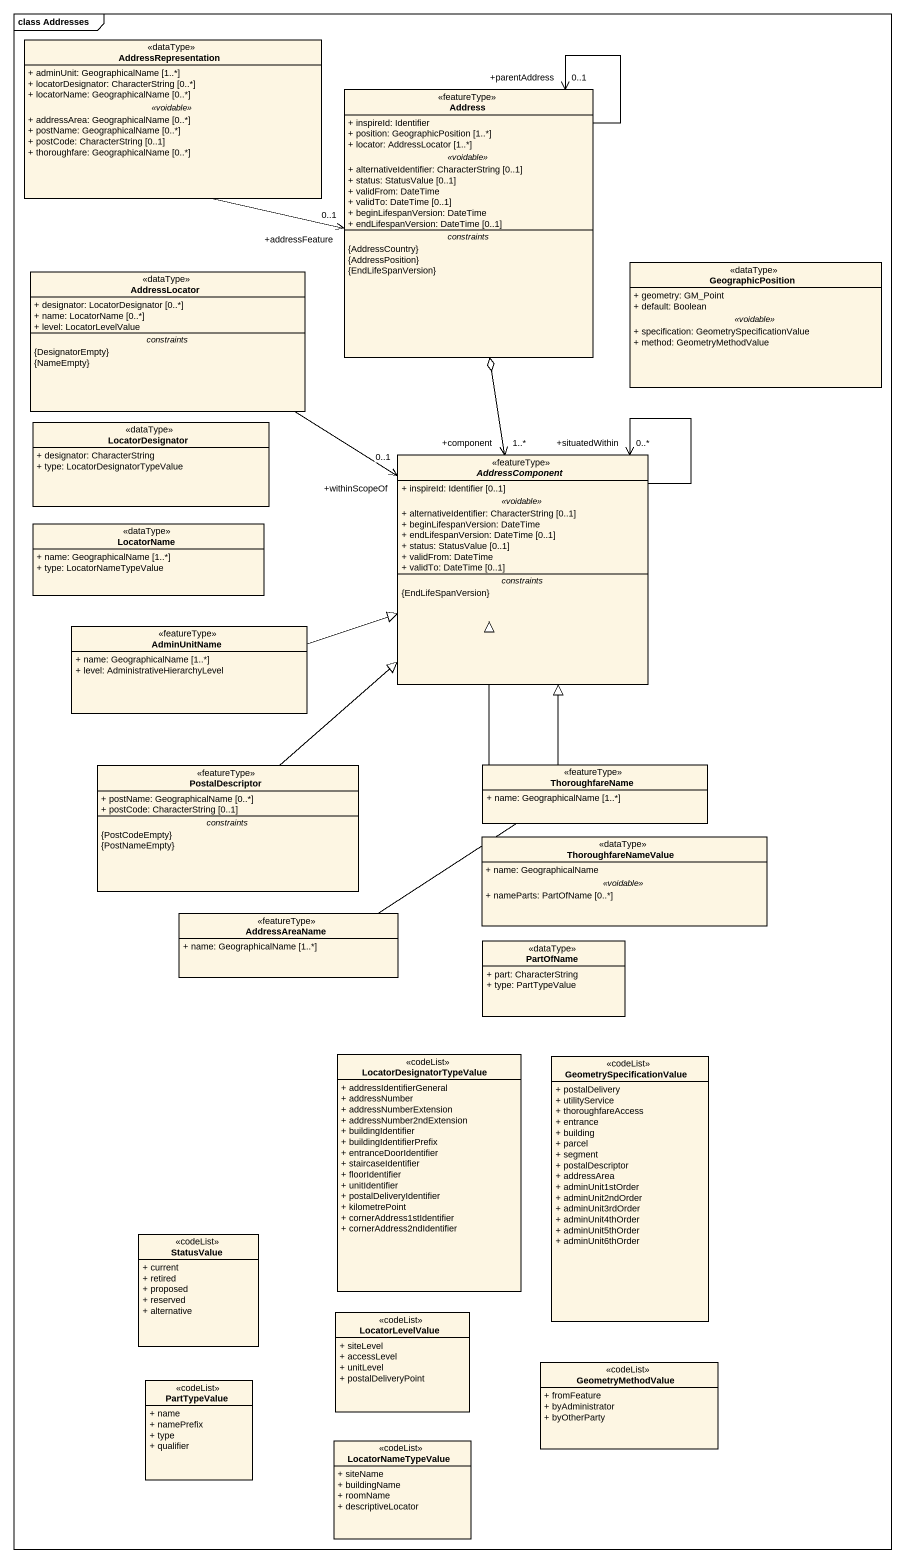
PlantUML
@startuml
mainframe class Addresses
hide circle
hide empty members
skinparam classAttributeIconSize 0
class AddressRepresentation <<dataType>> {
  + adminUnit: GeographicalName [1..*]
  + locatorDesignator: CharacterString [0..*]
  + locatorName: GeographicalName [0..*]
  .. <<voidable>> ..
  + addressArea: GeographicalName [0..*]
  + postName: GeographicalName [0..*]
  + postCode: CharacterString [0..1]
  + thoroughfare: GeographicalName [0..*]
}
class Address <<featureType>> {
  + inspireId: Identifier
  + position: GeographicPosition [1..*]
  + locator: AddressLocator [1..*]
  .. <<voidable>> ..
  + alternativeIdentifier: CharacterString [0..1]
  + status: StatusValue [0..1]
  + validFrom: DateTime
  + validTo: DateTime [0..1]
  + beginLifespanVersion: DateTime
  + endLifespanVersion: DateTime [0..1]
  -- constraints --
  {AddressCountry}
  {AddressPosition}
  {EndLifeSpanVersion}
}
class AddressLocator <<dataType>> {
  + designator: LocatorDesignator [0..*]
  + name: LocatorName [0..*]
  + level: LocatorLevelValue
  -- constraints --
  {DesignatorEmpty}
  {NameEmpty}
}
class GeographicPosition <<dataType>> {
  + geometry: GM_Point
  + default: Boolean
  .. <<voidable>> ..
  + specification: GeometrySpecificationValue
  + method: GeometryMethodValue
}
class LocatorDesignator <<dataType>> {
  + designator: CharacterString
  + type: LocatorDesignatorTypeValue
}
abstract class AddressComponent <<featureType>> {
  + inspireId: Identifier [0..1]
  .. <<voidable>> ..
  + alternativeIdentifier: CharacterString [0..1]
  + beginLifespanVersion: DateTime
  + endLifespanVersion: DateTime [0..1]
  + status: StatusValue [0..1]
  + validFrom: DateTime
  + validTo: DateTime [0..1]
  -- constraints --
  {EndLifeSpanVersion}
}
class LocatorName <<dataType>> {
  + name: GeographicalName [1..*]
  + type: LocatorNameTypeValue
}
class AdminUnitName <<featureType>> {
  + name: GeographicalName [1..*]
  + level: AdministrativeHierarchyLevel
}
class PostalDescriptor <<featureType>> {
  + postName: GeographicalName [0..*]
  + postCode: CharacterString [0..1]
  -- constraints --
  {PostCodeEmpty}
  {PostNameEmpty}
}
class ThoroughfareName <<featureType>> {
  + name: GeographicalName [1..*]
}
class ThoroughfareNameValue <<dataType>> {
  + name: GeographicalName
  .. <<voidable>> ..
  + nameParts: PartOfName [0..*]
}
class AddressAreaName <<featureType>> {
  + name: GeographicalName [1..*]
}
class PartOfName <<dataType>> {
  + part: CharacterString
  + type: PartTypeValue
}
class LocatorDesignatorTypeValue <<codeList>> {
  + addressIdentifierGeneral
  + addressNumber
  + addressNumberExtension
  + addressNumber2ndExtension
  + buildingIdentifier
  + buildingIdentifierPrefix
  + entranceDoorIdentifier
  + staircaseIdentifier
  + floorIdentifier
  + unitIdentifier
  + postalDeliveryIdentifier
  + kilometrePoint
  + cornerAddress1stIdentifier
  + cornerAddress2ndIdentifier
}
class GeometrySpecificationValue <<codeList>> {
  + postalDelivery
  + utilityService
  + thoroughfareAccess
  + entrance
  + building
  + parcel
  + segment
  + postalDescriptor
  + addressArea
  + adminUnit1stOrder
  + adminUnit2ndOrder
  + adminUnit3rdOrder
  + adminUnit4thOrder
  + adminUnit5thOrder
  + adminUnit6thOrder
}
class StatusValue <<codeList>> {
  + current
  + retired
  + proposed
  + reserved
  + alternative
}
class LocatorLevelValue <<codeList>> {
  + siteLevel
  + accessLevel
  + unitLevel
  + postalDeliveryPoint
}
class GeometryMethodValue <<codeList>> {
  + fromFeature
  + byAdministrator
  + byOtherParty
}
class PartTypeValue <<codeList>> {
  + name
  + namePrefix
  + type
  + qualifier
}
class LocatorNameTypeValue <<codeList>> {
  + siteName
  + buildingName
  + roomName
  + descriptiveLocator
}
AddressRepresentation -right-> "+addressFeature\n0..1" Address
Address --> "+parentAddress\n0..1" Address
AddressLocator --> "+withinScopeOf\n0..1" AddressComponent
AddressComponent "+component\n1..*" <-up-o Address
AddressComponent --> "+situatedWithin\n0..*" AddressComponent
AdminUnitName -right-|> AddressComponent
PostalDescriptor -up-|> AddressComponent
ThoroughfareName -up-|> AddressComponent
AddressAreaName -up-|> AddressComponent
@enduml
